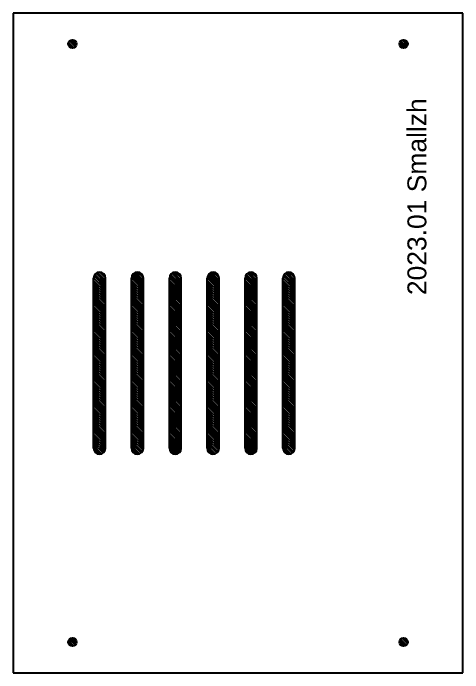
# Model space of a CAD drawing. Header units: millimetres. Extents: x -279 to 657, y -633 to 35.
# Drawn here: x -275 to -85, y -633 to -354 of the extents above; entities that cross this region are included whole.
import ezdxf
from ezdxf.enums import TextEntityAlignment as Align

# ---------------------------------------------------------------- set-up
doc = ezdxf.new("R2010")
doc.units = ezdxf.units.MM
doc.layers.add('文本', color=7, linetype='Continuous', lineweight=25)
doc.layers.add('边框', color=7, linetype='Continuous', lineweight=25, true_color=0x000000)
doc.styles.add('textstyle3', font='arial.ttf')

# ---------------------------------------------------------------- blocks, each defined once
blk = doc.blocks.new('ht')
at = {"layer": '文本', "transparency": 33554687}
h = blk.add_hatch(dxfattribs=at)
h.set_pattern_fill('JIS_WOOD', color=256, style=0, pattern_type=0)
edge = h.paths.add_edge_path(flags=0)
edge.add_arc((-36, 0), 2.5, 88.3634, 268.3634)
edge.add_line((-36.07, -2.5), (36, -2.5))
edge.add_arc((36, 0), 2.5, 270, 450)
edge.add_line((36, 2.5), (-35.93, 2.5))
at = {"layer": '文本'}
for p, q in [((-35.93, 2.5), (36, 2.5)), ((-36.07, -2.5), (36, -2.5))]:
    blk.add_line(p, q, dxfattribs=at)
for centre, start, end in [((-36, 0), 88.3634, 268.3634), ((36, 0), 270, 90)]:
    blk.add_arc(centre, 2.5, start, end, dxfattribs=at)
blk = doc.blocks.new('hta')
at = {"layer": '文本'}
for p in [(-0.04, -2.5), (-0.04, -18.5), (-0.04, -34.5), (-0.04, -50.5), (-0.04, -66.5), (-0.04, -82.5)]:
    blk.add_blockref('ht', p, dxfattribs=at)
blk = doc.blocks.new('前挡板')
at = {"layer": '边框', "transparency": 33554687}
h = blk.add_hatch(dxfattribs=at)
h.set_pattern_fill('JIS_WOOD', color=256, style=0, pattern_type=0)
edge = h.paths.add_edge_path(flags=0)
edge.add_arc((-266, 165), 1.8, 0, 360)
h = blk.add_hatch(dxfattribs=at)
h.set_pattern_fill('JIS_WOOD', color=256, style=0, pattern_type=0)
edge = h.paths.add_edge_path(flags=0)
edge.add_arc((-13, 165), 1.8, 0, 360)
h = blk.add_hatch(dxfattribs=at)
h.set_pattern_fill('JIS_WOOD', color=256, style=0, pattern_type=0)
edge = h.paths.add_edge_path(flags=0)
edge.add_arc((-266, 25), 1.8, 0, 360)
h = blk.add_hatch(dxfattribs=at)
h.set_pattern_fill('JIS_WOOD', color=256, style=0, pattern_type=0)
edge = h.paths.add_edge_path(flags=0)
edge.add_arc((-13, 25), 1.8, 0, 360)
at = {"layer": '边框'}
for p, q in [((0, 190), (-279, 190)), ((-279, 190), (-279, 0)), ((0, 0), (0, 190)), ((-279, 0), (0, 0))]:
    blk.add_line(p, q, dxfattribs=at)
for centre in [(-266, 165), (-13, 165), (-266, 25), (-13, 25)]:
    blk.add_circle(centre, 1.8, dxfattribs=at)
at = {"layer": '文本'}
blk.add_blockref('hta', (-148, 156), dxfattribs=at)
at = {"layer": '文本', "style": 'textstyle3'}
blk.add_text('2023.01 Smallzh', height=8, dxfattribs=at).set_placement((-36, 13), align=Align.BOTTOM_RIGHT)

msp = doc.modelspace()

# ---------------------------------------------------------------- block references
at = {"layer": '边框', "rotation": 90}
msp.add_blockref('前挡板', (-85, -354), dxfattribs=at)

doc.saveas('drawing.dxf')
